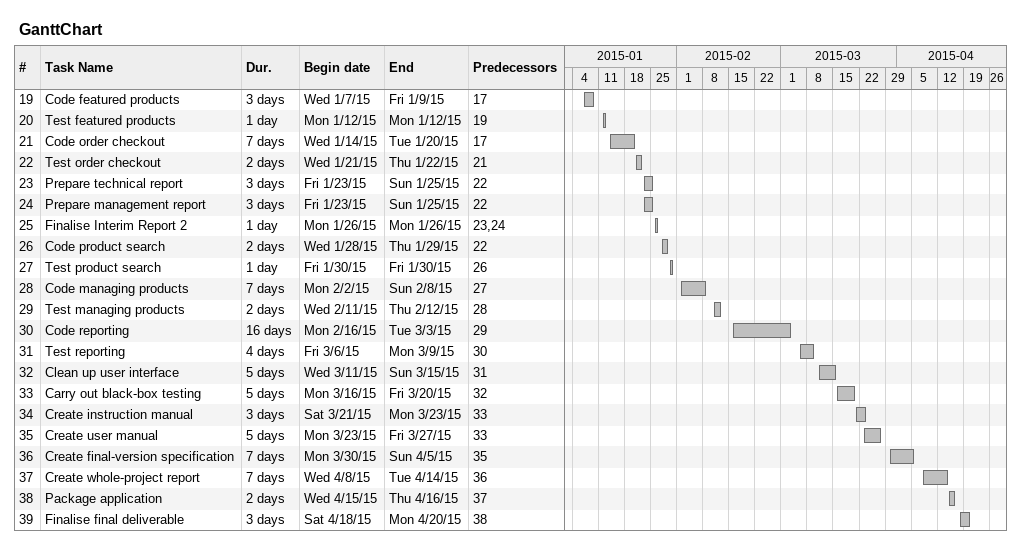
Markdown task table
GanttChart

| ID | Task | Duration | Start | Finish | Predecessors |
|---|---|---|---|---|---|
| 19 | Code featured products | 3d | 2015-01-07 | 2015-01-09 | 17 |
| 20 | Test featured products | 1d | 2015-01-12 | 2015-01-12 | 19 |
| 21 | Code order checkout | 7d | 2015-01-14 | 2015-01-20 | 17 |
| 22 | Test order checkout | 2d | 2015-01-21 | 2015-01-22 | 21 |
| 23 | Prepare technical report | 3d | 2015-01-23 | 2015-01-25 | 22 |
| 24 | Prepare management report | 3d | 2015-01-23 | 2015-01-25 | 22 |
| 25 | Finalise Interim Report 2 | 1d | 2015-01-26 | 2015-01-26 | 23, 24 |
| 26 | Code product search | 2d | 2015-01-28 | 2015-01-29 | 22 |
| 27 | Test product search | 1d | 2015-01-30 | 2015-01-30 | 26 |
| 28 | Code managing products | 7d | 2015-02-02 | 2015-02-08 | 27 |
| 29 | Test managing products | 2d | 2015-02-11 | 2015-02-12 | 28 |
| 30 | Code reporting | 16d | 2015-02-16 | 2015-03-03 | 29 |
| 31 | Test reporting | 4d | 2015-03-06 | 2015-03-09 | 30 |
| 32 | Clean up user interface | 5d | 2015-03-11 | 2015-03-15 | 31 |
| 33 | Carry out black-box testing | 5d | 2015-03-16 | 2015-03-20 | 32 |
| 34 | Create instruction manual | 3d | 2015-03-21 | 2015-03-23 | 33 |
| 35 | Create user manual | 5d | 2015-03-23 | 2015-03-27 | 33 |
| 36 | Create final-version specification | 7d | 2015-03-30 | 2015-04-05 | 35 |
| 37 | Create whole-project report | 7d | 2015-04-08 | 2015-04-14 | 36 |
| 38 | Package application | 2d | 2015-04-15 | 2015-04-16 | 37 |
| 39 | Finalise final deliverable | 3d | 2015-04-18 | 2015-04-20 | 38 |
